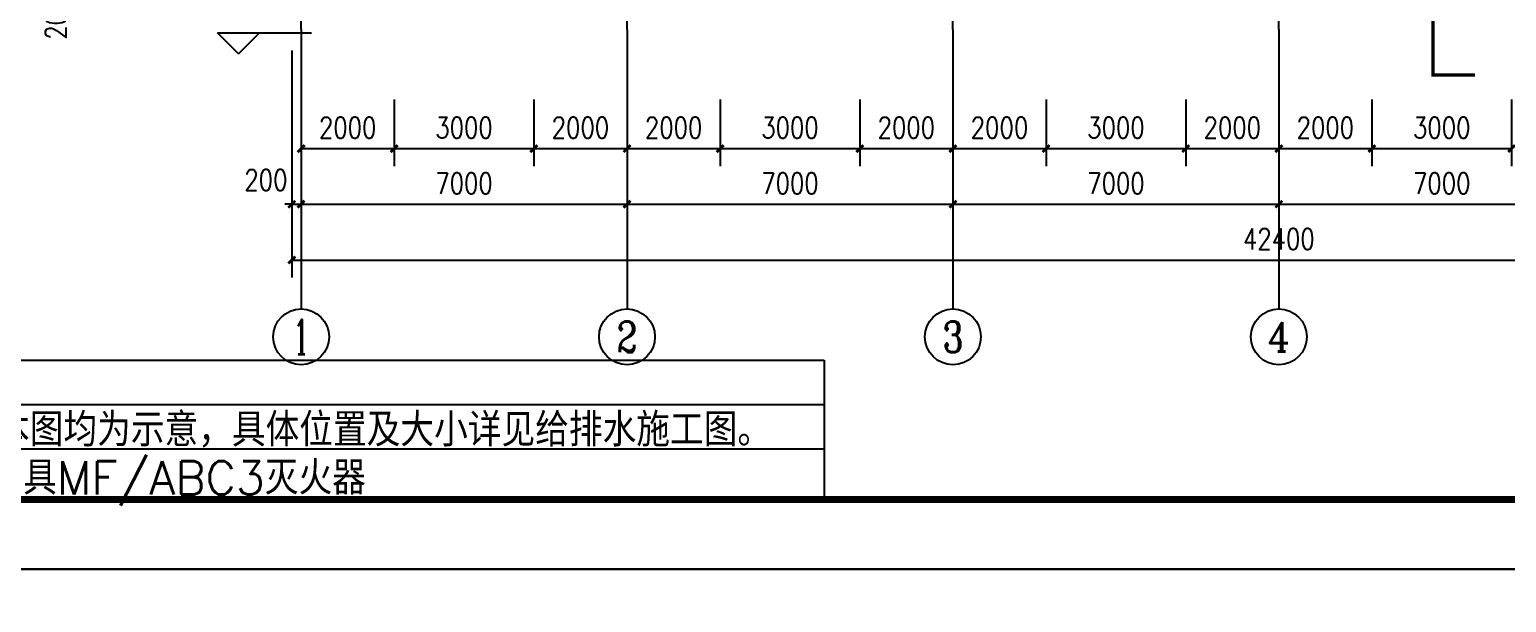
# Model space of a CAD drawing. Extents: x -21908402 to 2004492, y 83987 to 5079726.
# Drawn here: x 1827658 to 1859380, y 335275 to 347578 of the extents above; entities that cross this region are included whole.
import ezdxf
from ezdxf.enums import TextEntityAlignment as Align

# ---------------------------------------------------------------- set-up
doc = ezdxf.new("R2010")
doc.units = 0
doc.header["$LTSCALE"] = 1000
doc.linetypes.add('DOTE', pattern=[2.42, 2, -0.2, 0.02, -0.2])
doc.layers.get('0').update_dxf_attribs({"linetype": 'CONTINUOUS'})
doc.layers.get('DEFPOINTS').update_dxf_attribs({"linetype": 'CONTINUOUS'})
for name, color, linetype in [('AXIS', 3, 'CONTINUOUS'), ('AXIS_TEXT', 7, 'CONTINUOUS'), ('DIM_ELEV', 3, 'CONTINUOUS'), ('DIM_SYMB', 3, 'CONTINUOUS'), ('DOTE', 1, 'DOTE'), ('PUB_DIM', 3, 'CONTINUOUS'), ('PUB_TEXT', 7, 'CONTINUOUS'), ('PUB_TITLE', 4, 'CONTINUOUS'), ('TEXT', 7, 'CONTINUOUS'), ('管道', 3, 'CONTINUOUS'), ('虚线浅显', 139, 'CONTINUOUS')]:
    doc.layers.add(name, color=color, linetype=linetype)
doc.styles.add('-黑体', font='simhei.ttf', dxfattribs={"width": 0.8})
doc.styles.add('_TCH_AXIS', font='COMPLEX', dxfattribs={"bigfont": 'GBCBIG'})
doc.styles.add('COMPLEX', font='COMPLEX')
doc.styles.add('DIM_FONT', font='simplex.shx', dxfattribs={"width": 0.8})
doc.styles.add('HZTXT', font='txt', dxfattribs={"width": 0.7, "height": 300, "bigfont": 'HZTXT'})
doc.dimstyles.new('DIMN150', dxfattribs={"dimscale": 1.5, "dimtxt": 300, "dimasz": 100, "dimexe": 250, "dimexo": 300, "dimgap": 150, "dimtad": 1, "dimdec": 0, "dimzin": 0, "dimtxsty": 'DIM_FONT', "dimblk": 'ARCHTICK', "dimcen": 0.09, "dimclrt": 7, "dimazin": 3, "dimtfac": 1, "dimtdec": 0, "dimtix": 1, "dimtmove": 0, "dimatfit": 3, "dimtolj": 1, "dimtzin": 0})

# ---------------------------------------------------------------- blocks, each defined once
blk = doc.blocks.new('GGGDDD')
h = blk.add_hatch(color=2)
h.paths.add_polyline_path([(7839327, -1916416), (7839124, -1916769), (7839531, -1916769)])
h.paths.add_polyline_path([(7838721, -1916416), (7838517, -1916769), (7838925, -1916769)])
at = {"color": 2}
for points in [[(7838405, -1916243), (7839695, -1916243), (7839695, -1916915), (7838405, -1916915)], [(7838721, -1916416), (7838517, -1916769), (7838925, -1916769)]]:
    blk.add_lwpolyline(points, close=True, dxfattribs=at)
at = {"layer": '管道'}
blk.add_ellipse((7838820, -1915560), major_axis=(178, 178), ratio=1, start_param=5.497787, end_param=11.780972, dxfattribs=at)
at = {"layer": '虚线浅显', "linetype": 'CONTINUOUS'}
for p, q in [((7835165, -1913944), (7865510, -1913944)), ((7865510, -1913944), (7865510, -1917013)), ((7835165, -1914922), (7865510, -1914922)), ((7835165, -1915901), (7865510, -1915901)), ((7835165, -1915901), (7865510, -1915901))]:
    blk.add_line(p, q, dxfattribs=at)
at = {"layer": 'PUB_TEXT', "color": 3, "style": '-黑体', "width": 0.8}
blk.add_text('说明: ', height=937.1, dxfattribs=at).set_placement((7836089, -1913147))
at = {"layer": 'TEXT', "style": 'HZTXT', "width": 1.01}
for s, p in [('1、柱子定位及尺寸详结施图;', (7835677, -1914721)), ('2、图中 为%%C110PVC雨水管；本图均为示意，具体位置及大小详见给排水施工图。 ', (7835573, -1915847)), ('3、图中  为组合式消防柜，内设2具MF/ABC3灭火器', (7835614, -1916905))]:
    blk.add_text(s, height=735, dxfattribs=at).set_placement(p)
blk = doc.blocks.new('_ARCHTICK')
at = {"color": 0, "linetype": 'BYBLOCK', "const_width": 0.4}
blk.add_lwpolyline([(-0.5, -0.5), (0.5, 0.5)], dxfattribs=at)
blk = doc.blocks.new('*D307')
at = {"layer": 'DEFPOINTS', "color": 0}
for p in [(1833491, 346528), (1835491, 346528), (1835491, 345021)]:
    blk.add_point(p, dxfattribs=at)
at = {"layer": 'PUB_DIM', "color": 0}
for p, q in [((1833491, 346078), (1833491, 344646)), ((1835491, 346078), (1835491, 344646)), ((1833491, 345021), (1835491, 345021))]:
    blk.add_line(p, q, dxfattribs=at)
at = {"layer": 'PUB_DIM', "color": 0, "xscale": 150, "yscale": 150, "zscale": 150, "rotation": 180}
blk.add_blockref('_ARCHTICK', (1833491, 345021), dxfattribs=at)
at = {"layer": 'PUB_DIM', "color": 0, "xscale": 150, "yscale": 150, "zscale": 150}
blk.add_blockref('_ARCHTICK', (1835491, 345021), dxfattribs=at)
at = {"layer": 'PUB_DIM', "color": 7, "insert": (1834491, 345471), "char_height": 450, "attachment_point": 5, "style": 'DIM_FONT'}
blk.add_mtext('\\A1;2000', dxfattribs=at)
blk = doc.blocks.new('*D308')
at = {"layer": 'DEFPOINTS', "color": 0}
for p in [(1835491, 346528), (1838491, 346528), (1838491, 345021)]:
    blk.add_point(p, dxfattribs=at)
at = {"layer": 'PUB_DIM', "color": 0}
for p, q in [((1835491, 346078), (1835491, 344646)), ((1838491, 346078), (1838491, 344646)), ((1835491, 345021), (1838491, 345021))]:
    blk.add_line(p, q, dxfattribs=at)
at = {"layer": 'PUB_DIM', "color": 0, "xscale": 150, "yscale": 150, "zscale": 150, "rotation": 180}
blk.add_blockref('_ARCHTICK', (1835491, 345021), dxfattribs=at)
at = {"layer": 'PUB_DIM', "color": 0, "xscale": 150, "yscale": 150, "zscale": 150}
blk.add_blockref('_ARCHTICK', (1838491, 345021), dxfattribs=at)
at = {"layer": 'PUB_DIM', "color": 7, "insert": (1836991, 345471), "char_height": 450, "attachment_point": 5, "style": 'DIM_FONT'}
blk.add_mtext('\\A1;3000', dxfattribs=at)
blk = doc.blocks.new('*D309')
at = {"layer": 'DEFPOINTS', "color": 0}
for p in [(1838491, 346528), (1840491, 346528), (1840491, 345021)]:
    blk.add_point(p, dxfattribs=at)
at = {"layer": 'PUB_DIM', "color": 0}
for p, q in [((1838491, 346078), (1838491, 344646)), ((1840491, 346078), (1840491, 344646)), ((1838491, 345021), (1840491, 345021))]:
    blk.add_line(p, q, dxfattribs=at)
at = {"layer": 'PUB_DIM', "color": 0, "xscale": 150, "yscale": 150, "zscale": 150, "rotation": 180}
blk.add_blockref('_ARCHTICK', (1838491, 345021), dxfattribs=at)
at = {"layer": 'PUB_DIM', "color": 0, "xscale": 150, "yscale": 150, "zscale": 150}
blk.add_blockref('_ARCHTICK', (1840491, 345021), dxfattribs=at)
at = {"layer": 'PUB_DIM', "color": 7, "insert": (1839491, 345471), "char_height": 450, "attachment_point": 5, "style": 'DIM_FONT'}
blk.add_mtext('\\A1;2000', dxfattribs=at)
blk = doc.blocks.new('*D310')
at = {"layer": 'DEFPOINTS', "color": 0}
for p in [(1840491, 346528), (1842491, 346528), (1842491, 345021)]:
    blk.add_point(p, dxfattribs=at)
at = {"layer": 'PUB_DIM', "color": 0}
for p, q in [((1840491, 346078), (1840491, 344646)), ((1842491, 346078), (1842491, 344646)), ((1840491, 345021), (1842491, 345021))]:
    blk.add_line(p, q, dxfattribs=at)
at = {"layer": 'PUB_DIM', "color": 0, "xscale": 150, "yscale": 150, "zscale": 150, "rotation": 180}
blk.add_blockref('_ARCHTICK', (1840491, 345021), dxfattribs=at)
at = {"layer": 'PUB_DIM', "color": 0, "xscale": 150, "yscale": 150, "zscale": 150}
blk.add_blockref('_ARCHTICK', (1842491, 345021), dxfattribs=at)
at = {"layer": 'PUB_DIM', "color": 7, "insert": (1841491, 345471), "char_height": 450, "attachment_point": 5, "style": 'DIM_FONT'}
blk.add_mtext('\\A1;2000', dxfattribs=at)
blk = doc.blocks.new('*D311')
at = {"layer": 'DEFPOINTS', "color": 0}
for p in [(1842491, 346528), (1845491, 346528), (1845491, 345021)]:
    blk.add_point(p, dxfattribs=at)
at = {"layer": 'PUB_DIM', "color": 0}
for p, q in [((1842491, 346078), (1842491, 344646)), ((1845491, 346078), (1845491, 344646)), ((1842491, 345021), (1845491, 345021))]:
    blk.add_line(p, q, dxfattribs=at)
at = {"layer": 'PUB_DIM', "color": 0, "xscale": 150, "yscale": 150, "zscale": 150, "rotation": 180}
blk.add_blockref('_ARCHTICK', (1842491, 345021), dxfattribs=at)
at = {"layer": 'PUB_DIM', "color": 0, "xscale": 150, "yscale": 150, "zscale": 150}
blk.add_blockref('_ARCHTICK', (1845491, 345021), dxfattribs=at)
at = {"layer": 'PUB_DIM', "color": 7, "insert": (1843991, 345471), "char_height": 450, "attachment_point": 5, "style": 'DIM_FONT'}
blk.add_mtext('\\A1;3000', dxfattribs=at)
blk = doc.blocks.new('*D312')
at = {"layer": 'DEFPOINTS', "color": 0}
for p in [(1845491, 346528), (1847491, 346528), (1847491, 345021)]:
    blk.add_point(p, dxfattribs=at)
at = {"layer": 'PUB_DIM', "color": 0}
for p, q in [((1845491, 346078), (1845491, 344646)), ((1847491, 346078), (1847491, 344646)), ((1845491, 345021), (1847491, 345021))]:
    blk.add_line(p, q, dxfattribs=at)
at = {"layer": 'PUB_DIM', "color": 0, "xscale": 150, "yscale": 150, "zscale": 150, "rotation": 180}
blk.add_blockref('_ARCHTICK', (1845491, 345021), dxfattribs=at)
at = {"layer": 'PUB_DIM', "color": 0, "xscale": 150, "yscale": 150, "zscale": 150}
blk.add_blockref('_ARCHTICK', (1847491, 345021), dxfattribs=at)
at = {"layer": 'PUB_DIM', "color": 7, "insert": (1846491, 345471), "char_height": 450, "attachment_point": 5, "style": 'DIM_FONT'}
blk.add_mtext('\\A1;2000', dxfattribs=at)
blk = doc.blocks.new('*D313')
at = {"layer": 'DEFPOINTS', "color": 0}
for p in [(1847491, 346528), (1849491, 346528), (1849491, 345021)]:
    blk.add_point(p, dxfattribs=at)
at = {"layer": 'PUB_DIM', "color": 0}
for p, q in [((1847491, 346078), (1847491, 344646)), ((1849491, 346078), (1849491, 344646)), ((1847491, 345021), (1849491, 345021))]:
    blk.add_line(p, q, dxfattribs=at)
at = {"layer": 'PUB_DIM', "color": 0, "xscale": 150, "yscale": 150, "zscale": 150, "rotation": 180}
blk.add_blockref('_ARCHTICK', (1847491, 345021), dxfattribs=at)
at = {"layer": 'PUB_DIM', "color": 0, "xscale": 150, "yscale": 150, "zscale": 150}
blk.add_blockref('_ARCHTICK', (1849491, 345021), dxfattribs=at)
at = {"layer": 'PUB_DIM', "color": 7, "insert": (1848491, 345471), "char_height": 450, "attachment_point": 5, "style": 'DIM_FONT'}
blk.add_mtext('\\A1;2000', dxfattribs=at)
blk = doc.blocks.new('*D314')
at = {"layer": 'DEFPOINTS', "color": 0}
for p in [(1849491, 346528), (1852491, 346528), (1852491, 345021)]:
    blk.add_point(p, dxfattribs=at)
at = {"layer": 'PUB_DIM', "color": 0}
for p, q in [((1849491, 346078), (1849491, 344646)), ((1852491, 346078), (1852491, 344646)), ((1849491, 345021), (1852491, 345021))]:
    blk.add_line(p, q, dxfattribs=at)
at = {"layer": 'PUB_DIM', "color": 0, "xscale": 150, "yscale": 150, "zscale": 150, "rotation": 180}
blk.add_blockref('_ARCHTICK', (1849491, 345021), dxfattribs=at)
at = {"layer": 'PUB_DIM', "color": 0, "xscale": 150, "yscale": 150, "zscale": 150}
blk.add_blockref('_ARCHTICK', (1852491, 345021), dxfattribs=at)
at = {"layer": 'PUB_DIM', "color": 7, "insert": (1850991, 345471), "char_height": 450, "attachment_point": 5, "style": 'DIM_FONT'}
blk.add_mtext('\\A1;3000', dxfattribs=at)
blk = doc.blocks.new('*D315')
at = {"layer": 'DEFPOINTS', "color": 0}
for p in [(1852491, 346528), (1854491, 346528), (1854491, 345021)]:
    blk.add_point(p, dxfattribs=at)
at = {"layer": 'PUB_DIM', "color": 0}
for p, q in [((1852491, 346078), (1852491, 344646)), ((1854491, 346078), (1854491, 344646)), ((1852491, 345021), (1854491, 345021))]:
    blk.add_line(p, q, dxfattribs=at)
at = {"layer": 'PUB_DIM', "color": 0, "xscale": 150, "yscale": 150, "zscale": 150, "rotation": 180}
blk.add_blockref('_ARCHTICK', (1852491, 345021), dxfattribs=at)
at = {"layer": 'PUB_DIM', "color": 0, "xscale": 150, "yscale": 150, "zscale": 150}
blk.add_blockref('_ARCHTICK', (1854491, 345021), dxfattribs=at)
at = {"layer": 'PUB_DIM', "color": 7, "insert": (1853491, 345471), "char_height": 450, "attachment_point": 5, "style": 'DIM_FONT'}
blk.add_mtext('\\A1;2000', dxfattribs=at)
blk = doc.blocks.new('*D316')
at = {"layer": 'DEFPOINTS', "color": 0}
for p in [(1854491, 346528), (1856491, 346528), (1856491, 345021)]:
    blk.add_point(p, dxfattribs=at)
at = {"layer": 'PUB_DIM', "color": 0}
for p, q in [((1854491, 346078), (1854491, 344646)), ((1856491, 346078), (1856491, 344646)), ((1854491, 345021), (1856491, 345021))]:
    blk.add_line(p, q, dxfattribs=at)
at = {"layer": 'PUB_DIM', "color": 0, "xscale": 150, "yscale": 150, "zscale": 150, "rotation": 180}
blk.add_blockref('_ARCHTICK', (1854491, 345021), dxfattribs=at)
at = {"layer": 'PUB_DIM', "color": 0, "xscale": 150, "yscale": 150, "zscale": 150}
blk.add_blockref('_ARCHTICK', (1856491, 345021), dxfattribs=at)
at = {"layer": 'PUB_DIM', "color": 7, "insert": (1855491, 345471), "char_height": 450, "attachment_point": 5, "style": 'DIM_FONT'}
blk.add_mtext('\\A1;2000', dxfattribs=at)
blk = doc.blocks.new('*D317')
at = {"layer": 'DEFPOINTS', "color": 0}
for p in [(1856491, 346528), (1859491, 346528), (1859491, 345021)]:
    blk.add_point(p, dxfattribs=at)
at = {"layer": 'PUB_DIM', "color": 0}
for p, q in [((1856491, 346078), (1856491, 344646)), ((1859491, 346078), (1859491, 344646)), ((1856491, 345021), (1859491, 345021))]:
    blk.add_line(p, q, dxfattribs=at)
at = {"layer": 'PUB_DIM', "color": 0, "xscale": 150, "yscale": 150, "zscale": 150, "rotation": 180}
blk.add_blockref('_ARCHTICK', (1856491, 345021), dxfattribs=at)
at = {"layer": 'PUB_DIM', "color": 0, "xscale": 150, "yscale": 150, "zscale": 150}
blk.add_blockref('_ARCHTICK', (1859491, 345021), dxfattribs=at)
at = {"layer": 'PUB_DIM', "color": 7, "insert": (1857991, 345471), "char_height": 450, "attachment_point": 5, "style": 'DIM_FONT'}
blk.add_mtext('\\A1;3000', dxfattribs=at)
blk = doc.blocks.new('*D361')
at = {"layer": 'AXIS', "color": 0}
for p, q in [((1828741, 348578), (1828741, 348728)), ((1832041, 348578), (1828366, 348578)), ((1832041, 348378), (1828366, 348378)), ((1828741, 348378), (1828741, 348578)), ((1828741, 348378), (1828741, 348228))]:
    blk.add_line(p, q, dxfattribs=at)
at = {"layer": 'DEFPOINTS', "color": 0}
for p in [(1828741, 348578), (1832491, 348578), (1832491, 348378)]:
    blk.add_point(p, dxfattribs=at)
at = {"layer": 'AXIS', "color": 0, "xscale": 150, "yscale": 150, "zscale": 150}
for p, rotation in [((1828741, 348578), 270), ((1828741, 348378), 90)]:
    blk.add_blockref('_ARCHTICK', p, dxfattribs=dict(at, rotation=rotation))
at = {"layer": 'AXIS', "color": 7, "insert": (1828223, 347823), "char_height": 450, "attachment_point": 5, "rotation": 90, "style": 'DIM_FONT'}
blk.add_mtext('\\A1;200', dxfattribs=at)
blk = doc.blocks.new('*D388')
at = {"layer": 'AXIS', "color": 0}
for p, q in [((1833291, 347128), (1833291, 343453)), ((1833491, 347128), (1833491, 343453)), ((1833291, 343828), (1833141, 343828)), ((1833291, 343828), (1833491, 343828)), ((1833491, 343828), (1833641, 343828))]:
    blk.add_line(p, q, dxfattribs=at)
at = {"layer": 'DEFPOINTS', "color": 0}
for p in [(1833291, 347578), (1833491, 347578), (1833491, 343828)]:
    blk.add_point(p, dxfattribs=at)
at = {"layer": 'AXIS', "color": 0, "xscale": 150, "yscale": 150, "zscale": 150}
blk.add_blockref('_ARCHTICK', (1833291, 343828), dxfattribs=at)
at = {"layer": 'AXIS', "color": 0, "xscale": 150, "yscale": 150, "zscale": 150, "rotation": 180}
blk.add_blockref('_ARCHTICK', (1833491, 343828), dxfattribs=at)
at = {"layer": 'AXIS', "color": 7, "insert": (1832736, 344346), "char_height": 450, "attachment_point": 5, "style": 'DIM_FONT'}
blk.add_mtext('\\A1;200', dxfattribs=at)
blk = doc.blocks.new('*D389')
at = {"layer": 'AXIS', "color": 0}
for p, q in [((1833491, 347128), (1833491, 343453)), ((1840491, 347128), (1840491, 343453)), ((1833491, 343828), (1840491, 343828))]:
    blk.add_line(p, q, dxfattribs=at)
at = {"layer": 'DEFPOINTS', "color": 0}
for p in [(1833491, 347578), (1840491, 347578), (1840491, 343828)]:
    blk.add_point(p, dxfattribs=at)
at = {"layer": 'AXIS', "color": 0, "xscale": 150, "yscale": 150, "zscale": 150, "rotation": 180}
blk.add_blockref('_ARCHTICK', (1833491, 343828), dxfattribs=at)
at = {"layer": 'AXIS', "color": 0, "xscale": 150, "yscale": 150, "zscale": 150}
blk.add_blockref('_ARCHTICK', (1840491, 343828), dxfattribs=at)
at = {"layer": 'AXIS', "color": 7, "insert": (1836991, 344278), "char_height": 450, "attachment_point": 5, "style": 'DIM_FONT'}
blk.add_mtext('\\A1;7000', dxfattribs=at)
blk = doc.blocks.new('*D390')
at = {"layer": 'AXIS', "color": 0}
for p, q in [((1840491, 347128), (1840491, 343453)), ((1847491, 347128), (1847491, 343453)), ((1840491, 343828), (1847491, 343828))]:
    blk.add_line(p, q, dxfattribs=at)
at = {"layer": 'DEFPOINTS', "color": 0}
for p in [(1840491, 347578), (1847491, 347578), (1847491, 343828)]:
    blk.add_point(p, dxfattribs=at)
at = {"layer": 'AXIS', "color": 0, "xscale": 150, "yscale": 150, "zscale": 150, "rotation": 180}
blk.add_blockref('_ARCHTICK', (1840491, 343828), dxfattribs=at)
at = {"layer": 'AXIS', "color": 0, "xscale": 150, "yscale": 150, "zscale": 150}
blk.add_blockref('_ARCHTICK', (1847491, 343828), dxfattribs=at)
at = {"layer": 'AXIS', "color": 7, "insert": (1843991, 344278), "char_height": 450, "attachment_point": 5, "style": 'DIM_FONT'}
blk.add_mtext('\\A1;7000', dxfattribs=at)
blk = doc.blocks.new('*D391')
at = {"layer": 'AXIS', "color": 0}
for p, q in [((1847491, 347128), (1847491, 343453)), ((1854491, 347128), (1854491, 343453)), ((1847491, 343828), (1854491, 343828))]:
    blk.add_line(p, q, dxfattribs=at)
at = {"layer": 'DEFPOINTS', "color": 0}
for p in [(1847491, 347578), (1854491, 347578), (1854491, 343828)]:
    blk.add_point(p, dxfattribs=at)
at = {"layer": 'AXIS', "color": 0, "xscale": 150, "yscale": 150, "zscale": 150, "rotation": 180}
blk.add_blockref('_ARCHTICK', (1847491, 343828), dxfattribs=at)
at = {"layer": 'AXIS', "color": 0, "xscale": 150, "yscale": 150, "zscale": 150}
blk.add_blockref('_ARCHTICK', (1854491, 343828), dxfattribs=at)
at = {"layer": 'AXIS', "color": 7, "insert": (1850991, 344278), "char_height": 450, "attachment_point": 5, "style": 'DIM_FONT'}
blk.add_mtext('\\A1;7000', dxfattribs=at)
blk = doc.blocks.new('*D392')
at = {"layer": 'AXIS', "color": 0}
for p, q in [((1854491, 347128), (1854491, 343453)), ((1861491, 347128), (1861491, 343453)), ((1854491, 343828), (1861491, 343828))]:
    blk.add_line(p, q, dxfattribs=at)
at = {"layer": 'DEFPOINTS', "color": 0}
for p in [(1854491, 347578), (1861491, 347578), (1861491, 343828)]:
    blk.add_point(p, dxfattribs=at)
at = {"layer": 'AXIS', "color": 0, "xscale": 150, "yscale": 150, "zscale": 150, "rotation": 180}
blk.add_blockref('_ARCHTICK', (1854491, 343828), dxfattribs=at)
at = {"layer": 'AXIS', "color": 0, "xscale": 150, "yscale": 150, "zscale": 150}
blk.add_blockref('_ARCHTICK', (1861491, 343828), dxfattribs=at)
at = {"layer": 'AXIS', "color": 7, "insert": (1857991, 344278), "char_height": 450, "attachment_point": 5, "style": 'DIM_FONT'}
blk.add_mtext('\\A1;7000', dxfattribs=at)
blk = doc.blocks.new('*D396')
at = {"layer": 'AXIS', "color": 0}
for p, q in [((1833291, 347128), (1833291, 342253)), ((1875691, 347128), (1875691, 342253)), ((1833291, 342628), (1875691, 342628))]:
    blk.add_line(p, q, dxfattribs=at)
at = {"layer": 'DEFPOINTS', "color": 0}
for p in [(1833291, 347578), (1875691, 347578), (1875691, 342628)]:
    blk.add_point(p, dxfattribs=at)
at = {"layer": 'AXIS', "color": 0, "xscale": 150, "yscale": 150, "zscale": 150, "rotation": 180}
blk.add_blockref('_ARCHTICK', (1833291, 342628), dxfattribs=at)
at = {"layer": 'AXIS', "color": 0, "xscale": 150, "yscale": 150, "zscale": 150}
blk.add_blockref('_ARCHTICK', (1875691, 342628), dxfattribs=at)
at = {"layer": 'AXIS', "color": 7, "insert": (1854491, 343078), "char_height": 450, "attachment_point": 5, "style": 'DIM_FONT'}
blk.add_mtext('\\A1;42400', dxfattribs=at)
blk = doc.blocks.new('_AXISO')
blk.add_circle((0, 0), 0.5)
at = {"layer": 'AXIS_TEXT', "style": 'COMPLEX', "width": 1.041667}
blk.add_attdef('A', text='', height=0.56, dxfattribs=at).set_placement((-0.25, -0.28), (0.25, -0.28), align=Align.FIT)

msp = doc.modelspace()

# ---------------------------------------------------------------- linework, layer by layer
at = {"layer": 'AXIS'}
for p, q in [((1833491, 347578.4), (1833491, 341578.4)), ((1840491, 347578.4), (1840491, 341578.4)), ((1847491, 347578.4), (1847491, 341578.4)), ((1854491, 347578.4), (1854491, 341578.4))]:
    msp.add_line(p, q, dxfattribs=at)
at = {"layer": 'DIM_ELEV'}
for p, q in [((1832146.7, 347054.3), (1831696.7, 347504.3)), ((1831696.7, 347504.3), (1833716.5, 347504.3)), ((1832146.7, 347054.3), (1832596.7, 347504.3))]:
    msp.add_line(p, q, dxfattribs=at)
at = {"layer": 'DIM_SYMB', "const_width": 75}
msp.add_lwpolyline([(1857803.3, 348101.5), (1857803.3, 346601.5), (1858703.3, 346601.5)], dxfattribs=at)
at = {"layer": 'DOTE'}
for p, q in [((1833491, 347578.4), (1833491, 384178.4)), ((1840491, 347578.4), (1840491, 384178.4)), ((1847491, 347578.4), (1847491, 384178.4)), ((1854491, 347578.4), (1854491, 384178.4))]:
    msp.add_line(p, q, dxfattribs=at)
at = {"layer": 'PUB_TITLE'}
for points in [[(1811391.5, 335987.2), (1900491.5, 335987.2), (1900491.5, 398987.2), (1811391.5, 398987.2)], [(1811391.5, 272987.2), (1900491.5, 272987.2), (1900491.5, 335987.2), (1811391.5, 335987.2)]]:
    msp.add_lwpolyline(points, close=True, dxfattribs=at)
at = {"layer": 'PUB_TITLE', "const_width": 150}
msp.add_lwpolyline([(1815141.5, 337487.2), (1898991.5, 337487.2), (1898991.5, 397487.2), (1815141.5, 397487.2)], close=True, dxfattribs=at)

# ---------------------------------------------------------------- block references
at = {"xscale": 0.9750000005587935, "yscale": 0.9750000000349246, "zscale": 0.9750000000000001}
msp.add_blockref('GGGDDD', (-5824144.2, 2206574.8), dxfattribs=at)
at = {"layer": 'AXIS'}
ref = msp.add_blockref('_AXISO', (1833491, 340978.4), dxfattribs=dict(at, xscale=1200, yscale=1200, zscale=1200))
ref.add_attrib('A', '1', dxfattribs={"layer": 'AXIS_TEXT', "height": 749.5, "style": '_TCH_AXIS'}).set_placement((1833330.4, 340603.7), (1833651.6, 340603.7), align=Align.FIT)
ref = msp.add_blockref('_AXISO', (1840491, 340978.4), dxfattribs=dict(at, xscale=1200, yscale=1200, zscale=1200))
ref.add_attrib('A', '2', dxfattribs={"layer": 'AXIS_TEXT', "height": 657.6, "style": '_TCH_AXIS'}).set_placement((1840271.8, 340649.6), (1840710.2, 340649.6), align=Align.FIT)
ref = msp.add_blockref('_AXISO', (1847491, 340978.4), dxfattribs=dict(at, xscale=1200, yscale=1200, zscale=1200))
ref.add_attrib('A', '3', dxfattribs={"layer": 'AXIS_TEXT', "height": 657.6, "style": '_TCH_AXIS'}).set_placement((1847271.8, 340649.6), (1847710.2, 340649.6), align=Align.FIT)
ref = msp.add_blockref('_AXISO', (1854491, 340978.4), dxfattribs=dict(at, xscale=1200, yscale=1200, zscale=1200))
ref.add_attrib('A', '4', dxfattribs={"layer": 'AXIS_TEXT', "height": 625, "style": '_TCH_AXIS'}).set_placement((1854252.9, 340665.9), (1854729.1, 340665.9), align=Align.FIT)

# ---------------------------------------------------------------- dimensions: what is measured, and where the dimension line sits
for base, p1, p2, angle, picture, middle in [((1828741, 348578.4), (1832491, 348378.4), (1832491, 348578.4), 90, '*D361', (1828223.5, 347823.4)), ((1833491, 343828.4), (1833291, 347578.4), (1833491, 347578.4), 0, '*D388', (1832736, 344345.9))]:
    dim = msp.add_linear_dim(base=base, p1=p1, p2=p2, angle=angle, dimstyle='DIMN150', dxfattribs=at)
    dim.commit()
    dim.dimension.update_dxf_attribs({"geometry": picture, "text_midpoint": middle, "dimtype": 129})
for p1, p2, distance, picture, middle in [((1833291, 347578.4), (1875691, 347578.4), -4950, '*D396', (1854491, 343078.4)), ((1833491, 347578.4), (1840491, 347578.4), -3750, '*D389', (1836991, 344278.4)), ((1840491, 347578.4), (1847491, 347578.4), -3750, '*D390', (1843991, 344278.4)), ((1847491, 347578.4), (1854491, 347578.4), -3750, '*D391', (1850991, 344278.4)), ((1854491, 347578.4), (1861491, 347578.4), -3750, '*D392', (1857991, 344278.4))]:
    dim = msp.add_aligned_dim(p1=p1, p2=p2, distance=distance, dimstyle='DIMN150', dxfattribs=at)
    dim.commit()
    dim.dimension.update_dxf_attribs({"geometry": picture, "text_midpoint": middle})
at = {"layer": 'PUB_DIM'}
for p1, p2, picture, middle in [((1833491, 346528.4), (1835491, 346528.4), '*D307', (1834491, 345470.8)), ((1835491, 346528.4), (1838491, 346528.4), '*D308', (1836991, 345470.8)), ((1838491, 346528.4), (1840491, 346528.4), '*D309', (1839491, 345470.8)), ((1840491, 346528.4), (1842491, 346528.4), '*D310', (1841491, 345470.8)), ((1842491, 346528.4), (1845491, 346528.4), '*D311', (1843991, 345470.8)), ((1845491, 346528.4), (1847491, 346528.4), '*D312', (1846491, 345470.8)), ((1847491, 346528.4), (1849491, 346528.4), '*D313', (1848491, 345470.8)), ((1849491, 346528.4), (1852491, 346528.4), '*D314', (1850991, 345470.8)), ((1852491, 346528.4), (1854491, 346528.4), '*D315', (1853491, 345470.8)), ((1854491, 346528.4), (1856491, 346528.4), '*D316', (1855491, 345470.8)), ((1856491, 346528.4), (1859491, 346528.4), '*D317', (1857991, 345470.8))]:
    dim = msp.add_aligned_dim(p1=p1, p2=p2, distance=-1507.6, dimstyle='DIMN150', dxfattribs=at)
    dim.commit()
    dim.dimension.update_dxf_attribs({"geometry": picture, "text_midpoint": middle})

doc.saveas('drawing.dxf')
